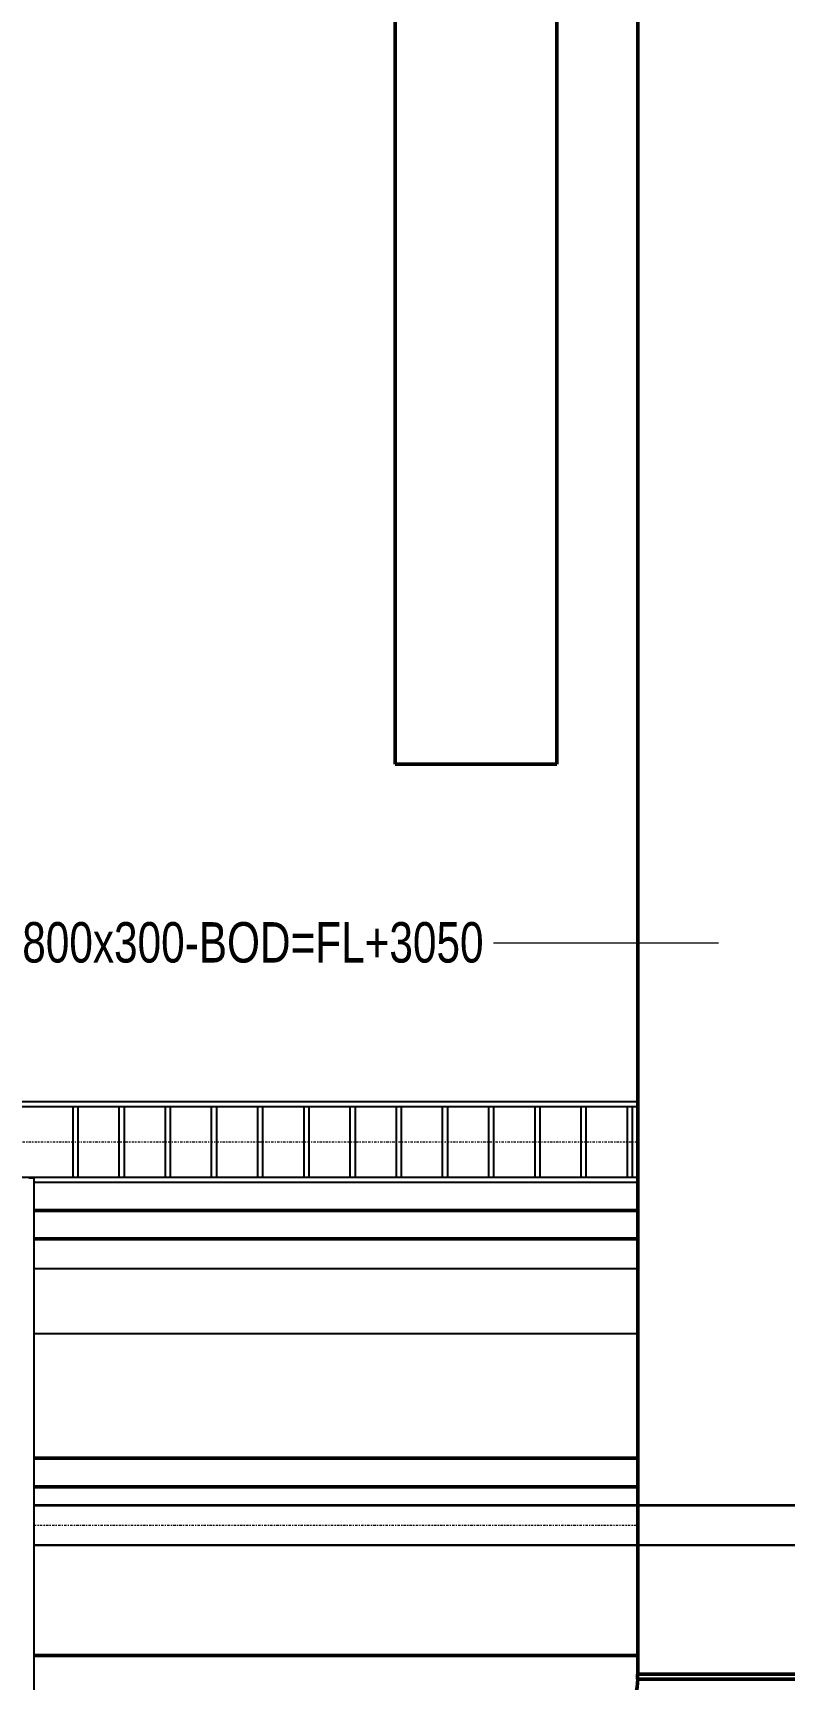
# Model space of a CAD drawing. Header units: millimetres. Extents: x -108050 to 96605, y 58136 to 140997.
# Drawn here: x 65051 to 68769, y 94780 to 102927 of the extents above; entities that cross this region are included whole.
import ezdxf

# ---------------------------------------------------------------- set-up
doc = ezdxf.new("R2010")
doc.units = ezdxf.units.MM
doc.linetypes.add('Center', pattern=[29.999999, 12, -6, 6, -6])
for name, color, linetype, lineweight in [('E-CABL-TRAY', 211, 'Continuous', 25), ('E-CABL-TRAY-CNTR', 211, 'Center', 18), ('M-HVAC-DUCT', 70, 'Continuous', 50), ('M-HVAC-DUCT-IDEN', 70, 'Continuous', 9), ('P-PIPE', 3, 'Continuous', 50)]:
    doc.layers.add(name, color=color, linetype=linetype, lineweight=lineweight)
doc.styles.add('Arial_1', font='arial.ttf', dxfattribs={"width": 0.75, "height": 200})

# ---------------------------------------------------------------- blocks, each defined once
blk = doc.blocks.new('PG_Busway_ThanhThang - 1250A-2004915-HẦM')
at = {"layer": 'E-CABL-TRAY'}
for p, q in [((65055.9, 96811.9), (68044.8, 96811.9)), ((68044.8, 96488.9), (65055.9, 96488.9))]:
    blk.add_line(p, q, dxfattribs=at)
blk = doc.blocks.new('01_REC Elbow_C Flanged_ - 1 W-2037984-HẦM')
at = {"layer": 'M-HVAC-DUCT'}
for p, q in [((-812.5, -402), (-812.5, 402)), ((-812.5, 402), (-787.5, 402)), ((-787.5, 402), (-787.5, -402)), ((-787.5, -402), (-812.5, -402)), ((-402, -787.5), (402, -787.5)), ((-402, -787.5), (-402, -812.5)), ((402, -812.5), (-402, -812.5)), ((402, -812.5), (402, -787.5))]:
    blk.add_line(p, q, dxfattribs=at)
for radius, start, end in [(1200, 0.59779, 89.40221), (400, 1.79962, 88.20038)]:
    blk.add_arc((-800, -800), radius, start, end, dxfattribs=at)

msp = doc.modelspace()

# ---------------------------------------------------------------- linework, layer by layer
at = {"layer": 'E-CABL-TRAY'}
for p, q in [((14770.6, 97638.5), (68044.8, 97638.5)), ((14770.6, 97613.1), (68044.8, 97613.1)), ((65250.2, 97263.9), (65250.2, 97613.1)), ((65275.6, 97263.9), (65275.6, 97613.1)), ((65478.8, 97263.9), (65478.8, 97613.1)), ((65504.2, 97263.9), (65504.2, 97613.1)), ((65707.4, 97263.9), (65707.4, 97613.1)), ((65732.8, 97263.9), (65732.8, 97613.1)), ((65936, 97263.9), (65936, 97613.1)), ((65961.4, 97263.9), (65961.4, 97613.1)), ((66164.6, 97263.9), (66164.6, 97613.1)), ((66190, 97263.9), (66190, 97613.1)), ((66393.2, 97263.9), (66393.2, 97613.1)), ((66418.6, 97263.9), (66418.6, 97613.1)), ((66621.8, 97263.9), (66621.8, 97613.1)), ((66647.2, 97263.9), (66647.2, 97613.1)), ((66850.4, 97263.9), (66850.4, 97613.1)), ((66875.8, 97263.9), (66875.8, 97613.1)), ((67079, 97263.9), (67079, 97613.1)), ((67104.4, 97263.9), (67104.4, 97613.1)), ((67307.6, 97263.9), (67307.6, 97613.1)), ((67333, 97263.9), (67333, 97613.1)), ((67536.2, 97263.9), (67536.2, 97613.1)), ((67561.6, 97263.9), (67561.6, 97613.1)), ((67764.8, 97263.9), (67764.8, 97613.1)), ((67790.2, 97263.9), (67790.2, 97613.1)), ((67993.4, 97263.9), (67993.4, 97613.1)), ((68018.8, 97263.9), (68018.8, 97613.1)), ((14770.6, 97263.9), (68044.8, 97263.9)), ((65030.5, 97260.8), (65055.9, 97260.8)), ((65055.9, 97260.8), (65055.9, 91121.2)), ((65055.9, 97238.5), (68044.8, 97238.5)), ((65055.9, 95641.7), (70024.9, 95641.7)), ((65055.9, 95639.1), (70024.9, 95639.1)), ((65055.9, 95444.2), (70024.9, 95444.2)), ((65055.9, 95441.7), (70024.9, 95441.7))]:
    msp.add_line(p, q, dxfattribs=at)
at = {"layer": 'E-CABL-TRAY-CNTR'}
for p, q in [((23090.1, 97438.5), (68044.8, 97438.5)), ((65055.9, 95541.7), (68044.8, 95541.7))]:
    msp.add_line(p, q, dxfattribs=at)
at = {"layer": 'M-HVAC-DUCT'}
for p, q in [((66843.6, 99307.3), (66843.6, 107144)), ((67643.6, 99307.3), (67643.6, 107144)), ((68044.8, 104250.8), (68044.8, 94803.6)), ((67643.6, 99307.3), (66843.6, 99307.3))]:
    msp.add_line(p, q, dxfattribs=at)
at = {"layer": 'M-HVAC-DUCT-IDEN'}
msp.add_line((68444.8, 98421.9), (67330.3, 98421.9), dxfattribs=at)
at = {"layer": 'P-PIPE'}
for p, q in [((68044.8, 97099), (65055.9, 97099)), ((65055.9, 96957.7), (68044.8, 96957.7)), ((68044.8, 95872.9), (65055.9, 95872.9)), ((65055.9, 95731.6), (68044.8, 95731.6)), ((68044.8, 94896.7), (65055.9, 94896.7))]:
    msp.add_line(p, q, dxfattribs=at)

# ---------------------------------------------------------------- block references
at = {"layer": 'E-CABL-TRAY'}
msp.add_blockref('PG_Busway_ThanhThang - 1250A-2004915-HẦM', (0, 0), dxfattribs=at)
at = {"layer": 'M-HVAC-DUCT', "rotation": 269.9999999999996}
msp.add_blockref('01_REC Elbow_C Flanged_ - 1 W-2037984-HẦM', (68444.8, 93991.1), dxfattribs=at)

# ---------------------------------------------------------------- texts
at = {"layer": 'M-HVAC-DUCT-IDEN', "insert": (64998.6, 98526), "char_height": 200, "width": 2819.936, "attachment_point": 1, "style": 'Arial_1'}
msp.add_mtext('800x300-BOD=FL+3050', dxfattribs=at)

doc.saveas('drawing.dxf')
